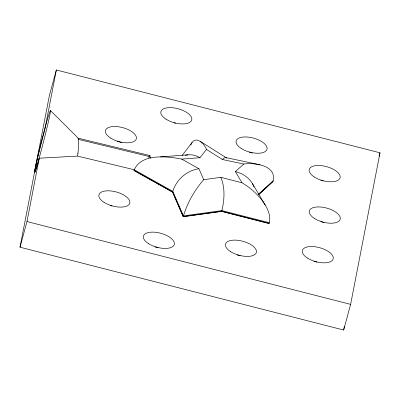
<?xml version="1.0" encoding="UTF-8"?>
<svg xmlns="http://www.w3.org/2000/svg" width="400" height="400" viewBox="0 0 400 400"><rect width="100%" height="100%" fill="white"/><g stroke="black" fill="none" stroke-linecap="round" stroke-linejoin="round"><path stroke-width="0.6" d="M148.825 157.81C148.56 155.9 150.425 157.425 149.805 155.925M77.945 153.09L77.905 153.48M77.89 153.62L77.885 153.67A10.06 0.725 -86.3 0 1 77.58 155.895M78.54 139.695L78.52 139.4L149.9 156.665A9.99 0.59 -76.4 0 0 149.72 155.725M20 247.2L49.37 95.625L56.355 69.975L380 152.8L350.63 304.375L343.645 330.025L20 247.2L26.985 221.55L39.26 158.205L77.58 156.1L134.605 169.83M56.355 69.975L44.75 129.86A31.85 0.96 -75.6 0 0 36 165.205L34.89 170.83A31.855 0.96 -75.6 0 0 39.26 158.21M343.645 330.025L344.355 326.355M183.205 216.725L172.575 192.165L133.97 170.545C140.605 153.085 167.17 156.27 181.725 159.1L198.945 168.745L203.69 179.7C194.38 190.385 187.195 203.11 183.205 216.725L221.665 211.425L269.105 223.565C271.07 217.255 268.47 210.6 265.295 205.165L252.355 183.45C248.71 177.33 242.25 173.235 235.39 171.645L243.73 164.035C254.78 162.45 277.2 165.325 273.005 181.445L258.42 194.745M172.575 192.165C175.755 180.18 186.63 170.4 198.945 168.745M379.025 156.38L380 152.8M221.69 211.325C224.445 200.3 225.33 188.015 220.845 177.335L203.69 179.7M273 181.465L258.94 194.405M190.71 145.005L191.04 144.295M191.125 144.13C195.355 134.78 204.3 143.505 206.47 149.415L222.48 159.535L243.73 164.035M192.1 142.535L182.19 155.36M181.725 159.1L199.96 157.74L206.47 149.415M222.48 159.535C223.41 158.525 225.43 156.525 226.645 158.2M258.595 194.1L273.185 180.785M185.28 155.395L186.53 155.065M186.745 155.025C191.295 154.12 196.035 155.395 199.96 157.74M160.49 156.91L188.035 154.825M133.97 170.545L134.485 170.505M260.145 164.845L225.995 157.615L200.265 141.35M149.94 155.595L78.2 138.205M220.845 177.335L242.01 182.75C251.295 188.35 259.64 195.845 265.295 205.165M269.33 222.74L221.89 210.6L183.43 215.9L172.8 191.34L134.19 169.72M269.155 223.385L221.71 211.245L183.25 216.55L172.625 191.985L134.015 170.365M26.985 221.55L350.63 304.375M149.125 156.475L150.95 158.28M50.48 110.55A31.965 1.045 -75.6 0 1 38.99 158.665A31.965 1.045 -75.6 0 1 38.035 155.13A31.965 1.045 -75.6 0 1 50.48 110.55L78.285 138.245M235.39 171.645L242.01 182.75M252.355 183.45L253.705 186.175M253.8 186.41L254.065 187.115M237.1 254.91A15.975 7.25 15.2 0 1 240.22 255.725M313.885 261.33A15.975 7.25 15.2 0 1 317 262.145M320.905 221.72A15.975 7.25 15.2 0 1 324.02 222.535M155.01 246.92A15.975 7.25 15.2 0 1 158.125 247.735M110.505 205.605A15.975 7.25 15.2 0 1 112.085 205.98M117.055 141.295A15.975 7.25 15.2 0 1 121.65 142.605M174.045 122.805A15.975 7.25 15.2 0 1 175.58 123.245M249.3 152.12A15.975 7.25 15.2 0 1 252.315 153.055M320.79 180.29A15.975 7.25 15.2 0 1 323.4 180.95M77.95 138.355A9.92 0.93 -86.2 0 1 78.505 139.525M78.615 139.05A10.215 0.85 -85.8 0 1 77.96 153.275M230.665 251.66A15.975 7.25 15.2 0 0 256.175 252.995A15.975 7.25 15.2 0 0 236.035 240.145A15.975 7.25 15.2 0 0 230.665 251.66M307.445 258.075A15.975 7.25 15.2 0 0 332.96 259.415A15.975 7.25 15.2 0 0 312.82 246.565A15.975 7.25 15.2 0 0 307.445 258.075M314.465 218.465A15.975 7.25 15.2 0 0 339.98 219.805A15.975 7.25 15.2 0 0 319.84 206.95A15.975 7.25 15.2 0 0 314.465 218.465M148.57 243.67A15.975 7.25 15.2 0 0 174.085 245.01A15.975 7.25 15.2 0 0 153.945 232.155A15.975 7.25 15.2 0 0 148.57 243.67M104.07 202.355A15.975 7.25 15.2 0 0 129.585 203.695A15.975 7.25 15.2 0 0 109.44 190.84A15.975 7.25 15.2 0 0 104.07 202.355M110.62 138.045A15.975 7.25 15.2 0 0 136.13 139.385A15.975 7.25 15.2 0 0 115.99 126.53A15.975 7.25 15.2 0 0 110.62 138.045M166.025 119.175A15.975 7.25 15.2 0 0 191.54 120.515A15.975 7.25 15.2 0 0 171.4 107.665A15.975 7.25 15.2 0 0 166.025 119.175M241.285 148.495A15.975 7.25 15.2 0 0 266.8 149.835A15.975 7.25 15.2 0 0 246.655 136.98A15.975 7.25 15.2 0 0 241.285 148.495M314.355 177.04A15.975 7.25 15.2 0 0 339.87 178.38A15.975 7.25 15.2 0 0 319.725 165.525A15.975 7.25 15.2 0 0 314.355 177.04"/></g></svg>
